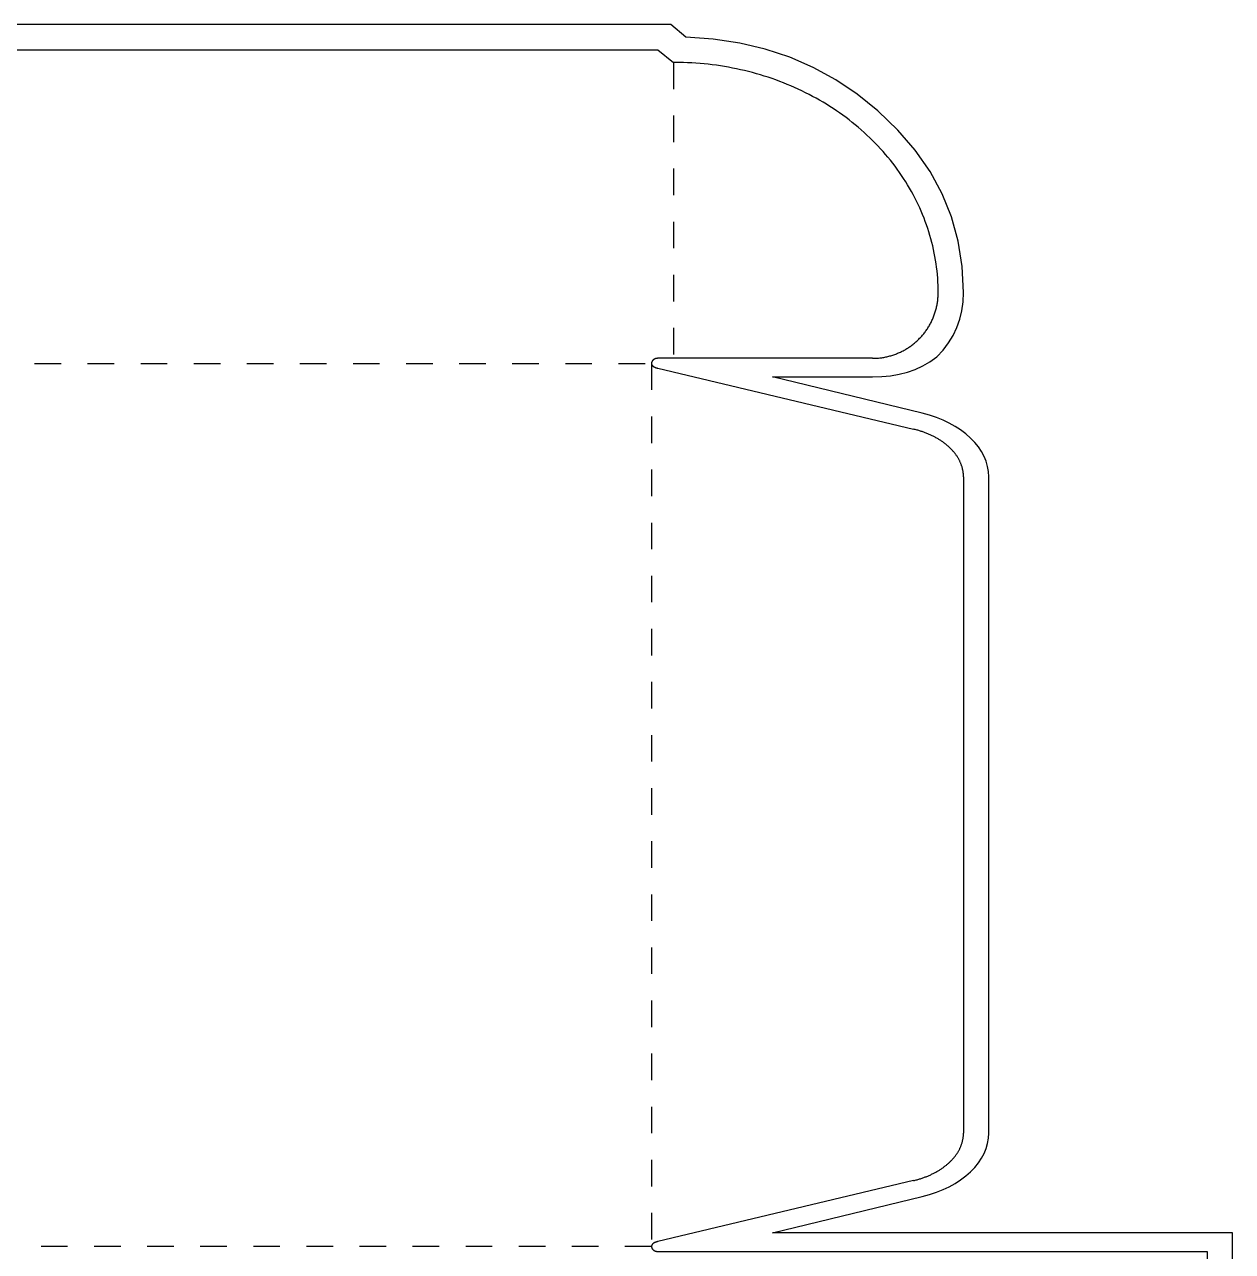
# Model space of a CAD drawing. Extents: x 0 to 1220, y -1241 to 0.
# Drawn here: x 610 to 1156, y -555 to 0 of the extents above; entities that cross this region are included whole.
import ezdxf

# ---------------------------------------------------------------- set-up
doc = ezdxf.new("R2010")
doc.units = 0
doc.linetypes.add('DASHED', pattern=[24, 12, -12])
for name, color, linetype in [('BLEED', 3, 'CONTINUOUS'), ('CREASE', 5, 'DASHED'), ('CUT', 1, 'CONTINUOUS')]:
    doc.layers.add(name, color=color, linetype=linetype)

msp = doc.modelspace()

# ---------------------------------------------------------------- linework, layer by layer
at = {"layer": 'BLEED'}
for p, q in [((902.3047, 0), (317.965, 0)), ((909.1454, -5.783), (902.3047, 0)), ((921.5371, -6.6162), (909.1454, -5.783)), ((933.4876, -8.3979), (921.5371, -6.6162)), ((944.9968, -11.1281), (933.4876, -8.3979)), ((956.065, -14.807), (944.9968, -11.1281)), ((966.6919, -19.4344), (956.065, -14.807)), ((976.8776, -25.0104), (966.6919, -19.4344)), ((986.6222, -31.535), (976.8776, -25.0104)), ((995.9256, -39.0082), (986.6222, -31.535)), ((1005.0006, -47.7029), (995.9256, -39.0082)), ((1012.8657, -56.8474), (1005.0006, -47.7029)), ((1019.5207, -66.4417), (1012.8657, -56.8474)), ((1024.9657, -76.4856), (1019.5207, -66.4417)), ((1029.2007, -86.9792), (1024.9657, -76.4856)), ((1032.2258, -97.9225), (1029.2007, -86.9792)), ((1034.0408, -109.3154), (1032.2258, -97.9225)), ((1034.6458, -121.158), (1034.0408, -109.3154)), ((1034.4574, -125.3411), (1034.6458, -121.158)), ((1033.8925, -129.3682), (1034.4574, -125.3411)), ((1032.9509, -133.2392), (1033.8925, -129.3682)), ((1029.9378, -140.5133), (1031.6327, -136.9543)), ((1031.6327, -136.9543), (1032.9509, -133.2392)), ((1025.4183, -147.1635), (1027.8664, -143.9164)), ((1027.8664, -143.9164), (1029.9378, -140.5133)), ((1022.5937, -150.2546), (1025.4183, -147.1635)), ((1012.8527, -155.8886), (1016.2557, -154.3338)), ((1016.2557, -154.3338), (1019.5027, -152.4596)), ((1019.5027, -152.4596), (1022.5937, -150.2546)), ((1015.9927, -175.721), (948.2875, -159.2676)), ((948.2875, -159.2676), (993.4978, -159.2676)), ((993.4978, -159.2676), (997.6807, -159.14)), ((997.6807, -159.14), (1001.7076, -158.7496)), ((1001.7076, -158.7496), (1005.5786, -158.0851)), ((1005.5786, -158.0851), (1009.2937, -157.1352)), ((1009.2937, -157.1352), (1012.8527, -155.8886)), ((1019.2968, -176.616), (1015.9927, -175.721)), ((1022.436, -177.6544), (1019.2968, -176.616)), ((1025.4102, -178.8362), (1022.436, -177.6544)), ((1028.2195, -180.1616), (1025.4102, -178.8362)), ((1030.8638, -181.6303), (1028.2195, -180.1616)), ((1033.3432, -183.2426), (1030.8638, -181.6303)), ((1035.6577, -184.9984), (1033.3432, -183.2426)), ((1037.8073, -186.8976), (1035.6577, -184.9984)), ((1039.7452, -188.896), (1037.8073, -186.8976)), ((1041.4247, -190.9488), (1039.7452, -188.896)), ((1042.8459, -193.056), (1041.4247, -190.9488)), ((1044.0086, -195.2175), (1042.8459, -193.056)), ((1044.913, -197.4333), (1044.0086, -195.2175)), ((1045.559, -199.7036), (1044.913, -197.4333)), ((1045.9466, -202.0282), (1045.559, -199.7036)), ((1046.0758, -204.4073), (1045.9466, -202.0282)), ((1046.0758, -501.0574), (1046.0758, -204.4073)), ((1045.559, -505.761), (1045.9466, -503.4364)), ((1045.9466, -503.4364), (1046.0758, -501.0574)), ((1044.0086, -510.2472), (1044.913, -508.0313)), ((1044.913, -508.0313), (1045.559, -505.761)), ((1039.7452, -516.5686), (1041.4247, -514.5158)), ((1041.4247, -514.5158), (1042.8459, -512.4087)), ((1042.8459, -512.4087), (1044.0086, -510.2472)), ((1033.3432, -522.222), (1035.6577, -520.4663)), ((1035.6577, -520.4663), (1037.8073, -518.567)), ((1037.8073, -518.567), (1039.7452, -516.5686)), ((1022.436, -527.8099), (1025.4102, -526.6282)), ((1025.4102, -526.6282), (1028.2195, -525.303)), ((1028.2195, -525.303), (1030.8638, -523.8343)), ((1030.8638, -523.8343), (1033.3432, -522.222)), ((948.2875, -546.197), (1015.9927, -529.7429)), ((1015.9927, -529.7429), (1019.2968, -528.8482)), ((1019.2968, -528.8482), (1022.436, -527.8099)), ((1156.261, -546.197), (948.2875, -546.197)), ((1156.261, -686.0333), (1156.261, -546.197))]:
    msp.add_line(p, q, dxfattribs=at)
at = {"layer": 'CREASE'}
for p, q in [((903.5204, -17.145), (903.5204, -150.8763)), ((326.6701, -153.1623), (893.5992, -153.1623)), ((893.5992, -153.1623), (893.5992, -552.3022)), ((893.5992, -552.3022), (326.6701, -552.3022))]:
    msp.add_line(p, q, dxfattribs=at)
at = {"layer": 'CUT'}
for p, q in [((323.8351, -11.43), (896.4338, -11.43)), ((896.4338, -11.43), (903.5208, -17.1454)), ((905.8356, -17.1576), (903.5208, -17.1454)), ((908.077, -17.1965), (905.8356, -17.1576)), ((909.9432, -17.2606), (908.077, -17.1965)), ((911.8073, -17.3506), (909.9432, -17.2606)), ((913.6699, -17.4658), (911.8073, -17.3506)), ((915.5304, -17.6069), (913.6699, -17.4658)), ((917.388, -17.7732), (915.5304, -17.6069)), ((919.242, -17.9654), (917.388, -17.7732)), ((921.0924, -18.1829), (919.242, -17.9654)), ((922.9392, -18.4255), (921.0924, -18.1829)), ((924.781, -18.6941), (922.9392, -18.4255)), ((926.6177, -18.9871), (924.781, -18.6941)), ((928.4494, -19.3061), (926.6177, -18.9871)), ((930.2746, -19.6502), (928.4494, -19.3061)), ((932.0933, -20.0189), (930.2746, -19.6502)), ((933.9055, -20.4127), (932.0933, -20.0189)), ((935.7106, -20.8318), (933.9055, -20.4127)), ((937.5077, -21.2753), (935.7106, -20.8318)), ((939.2969, -21.7433), (937.5077, -21.2753)), ((941.0767, -22.2358), (939.2969, -21.7433)), ((942.8479, -22.7527), (941.0767, -22.2358)), ((944.6098, -23.2942), (942.8479, -22.7527)), ((946.3615, -23.8594), (944.6098, -23.2942)), ((948.1032, -24.449), (946.3615, -23.8594)), ((949.8341, -25.0625), (948.1032, -24.449)), ((951.5534, -25.6997), (949.8341, -25.0625)), ((953.2613, -26.3599), (951.5534, -25.6997)), ((954.9569, -27.0439), (953.2613, -26.3599)), ((956.6402, -27.7517), (954.9569, -27.0439)), ((958.3099, -28.4818), (956.6402, -27.7517)), ((959.9674, -29.2349), (958.3099, -28.4818)), ((961.6104, -30.011), (959.9674, -29.2349)), ((963.2398, -30.8088), (961.6104, -30.011)), ((964.854, -31.6296), (963.2398, -30.8088)), ((966.4538, -32.4727), (964.854, -31.6296)), ((968.0386, -33.3367), (966.4538, -32.4727)), ((969.6067, -34.223), (968.0386, -33.3367)), ((971.1598, -35.131), (969.6067, -34.223)), ((972.6955, -36.0598), (971.1598, -35.131)), ((974.2147, -37.0094), (972.6955, -36.0598)), ((975.7166, -37.9807), (974.2147, -37.0094)), ((977.2013, -38.9714), (975.7166, -37.9807)), ((978.6672, -39.983), (977.2013, -38.9714)), ((980.1151, -41.0148), (978.6672, -39.983)), ((981.545, -42.066), (980.1151, -41.0148)), ((982.9548, -43.1366), (981.545, -42.066)), ((984.3458, -44.2267), (982.9548, -43.1366)), ((985.7167, -45.3355), (984.3458, -44.2267)), ((987.0682, -46.4638), (985.7167, -45.3355)), ((988.3987, -47.61), (987.0682, -46.4638)), ((989.7084, -48.7742), (988.3987, -47.61)), ((990.9972, -49.9565), (989.7084, -48.7742)), ((992.2651, -51.156), (990.9972, -49.9565)), ((993.5107, -52.3728), (992.2651, -51.156)), ((994.7347, -53.6069), (993.5107, -52.3728)), ((995.9364, -54.8575), (994.7347, -53.6069)), ((997.115, -56.1247), (995.9364, -54.8575)), ((998.2706, -57.4078), (997.115, -56.1247)), ((999.4039, -58.7066), (998.2706, -57.4078)), ((1000.5127, -60.0206), (999.4039, -58.7066)), ((1001.5985, -61.3498), (1000.5127, -60.0206)), ((1002.6605, -62.694), (1001.5985, -61.3498)), ((1003.698, -64.0526), (1002.6605, -62.694)), ((1004.7103, -65.425), (1003.698, -64.0526)), ((1005.6989, -66.8117), (1004.7103, -65.425)), ((1006.6615, -68.2114), (1005.6989, -66.8117)), ((1007.5997, -69.624), (1006.6615, -68.2114)), ((1008.5119, -71.0496), (1007.5997, -69.624)), ((1009.399, -72.4874), (1008.5119, -71.0496)), ((1010.2594, -73.9375), (1009.399, -72.4874)), ((1011.0938, -75.3984), (1010.2594, -73.9375)), ((1011.9024, -76.8715), (1011.0938, -75.3984)), ((1012.6836, -78.3554), (1011.9024, -76.8715)), ((1013.4389, -79.8494), (1012.6836, -78.3554)), ((1014.1668, -81.3542), (1013.4389, -79.8494)), ((1014.8681, -82.8684), (1014.1668, -81.3542)), ((1015.542, -84.3919), (1014.8681, -82.8684)), ((1016.1878, -85.9248), (1015.542, -84.3919)), ((1016.807, -87.4663), (1016.1878, -85.9248)), ((1017.3974, -89.0165), (1016.807, -87.4663)), ((1017.9605, -90.5738), (1017.3974, -89.0165)), ((1018.4954, -92.1398), (1017.9605, -90.5738)), ((1019.0023, -93.7116), (1018.4954, -92.1398)), ((1019.4811, -95.2913), (1019.0023, -93.7116)), ((1019.9311, -96.8767), (1019.4811, -95.2913)), ((1020.353, -98.4686), (1019.9311, -96.8767)), ((1020.7462, -100.0656), (1020.353, -98.4686)), ((1021.1098, -101.6683), (1020.7462, -100.0656)), ((1021.4453, -103.2754), (1021.1098, -101.6683)), ((1021.752, -104.8867), (1021.4453, -103.2754)), ((1022.0299, -106.5024), (1021.752, -104.8867)), ((1022.2783, -108.1217), (1022.0299, -106.5024)), ((1022.4979, -109.7446), (1022.2783, -108.1217)), ((1022.688, -111.3696), (1022.4979, -109.7446)), ((1022.8493, -112.9975), (1022.688, -111.3696)), ((1022.981, -114.6269), (1022.8493, -112.9975)), ((1023.084, -116.2584), (1022.981, -114.6269)), ((1023.1567, -117.8914), (1023.084, -116.2584)), ((1023.2006, -119.5243), (1023.1567, -117.8914)), ((1023.2158, -121.158), (1023.2006, -119.5243)), ((1023.2006, -122.0918), (1023.2122, -121.6253)), ((1023.2122, -121.6253), (1023.2158, -121.158)), ((1022.5001, -127.6409), (1022.598, -127.1844)), ((1022.598, -127.1844), (1022.6894, -126.7272)), ((1022.6894, -126.7272), (1022.773, -126.2678)), ((1022.773, -126.2678), (1022.85, -125.807)), ((1022.85, -125.807), (1022.9191, -125.3455)), ((1022.9191, -125.3455), (1022.981, -124.8826)), ((1022.981, -124.8826), (1023.0365, -124.4196)), ((1023.0365, -124.4196), (1023.084, -123.9552)), ((1023.084, -123.9552), (1023.1243, -123.4901)), ((1023.1243, -123.4901), (1023.1567, -123.0242)), ((1023.1567, -123.0242), (1023.1826, -122.5584)), ((1023.1826, -122.5584), (1023.2006, -122.0918)), ((1020.5827, -133.3879), (1020.7714, -132.961)), ((1020.7714, -132.961), (1020.9535, -132.5311)), ((1020.9535, -132.5311), (1021.1285, -132.0984)), ((1021.1285, -132.0984), (1021.297, -131.6628)), ((1021.297, -131.6628), (1021.459, -131.225)), ((1021.459, -131.225), (1021.6138, -130.7844)), ((1021.6138, -130.7844), (1021.7614, -130.3416)), ((1021.7614, -130.3416), (1021.9018, -129.8966)), ((1021.9018, -129.8966), (1022.0357, -129.4495)), ((1022.0357, -129.4495), (1022.1624, -129.0002)), ((1022.1624, -129.0002), (1022.2819, -128.5488)), ((1022.2819, -128.5488), (1022.3942, -128.0959)), ((1022.3942, -128.0959), (1022.5001, -127.6409)), ((1017.2628, -139.0018), (1017.54, -138.6259)), ((1017.54, -138.6259), (1017.8114, -138.2465)), ((1017.8114, -138.2465), (1018.0771, -137.862)), ((1018.0771, -137.862), (1018.3363, -137.4739)), ((1018.3363, -137.4739), (1018.589, -137.0822)), ((1018.589, -137.0822), (1018.8367, -136.6862)), ((1018.8367, -136.6862), (1019.0772, -136.2859)), ((1019.0772, -136.2859), (1019.3119, -135.882)), ((1019.3119, -135.882), (1019.5394, -135.4752)), ((1019.5394, -135.4752), (1019.7612, -135.0641)), ((1019.7612, -135.0641), (1019.9765, -134.6501)), ((1019.9765, -134.6501), (1020.1853, -134.2325)), ((1020.1853, -134.2325), (1020.3876, -133.8113)), ((1020.3876, -133.8113), (1020.5827, -133.3879)), ((1012.0788, -144.3514), (1012.4402, -144.0562)), ((1012.4402, -144.0562), (1012.7981, -143.7559)), ((1012.7981, -143.7559), (1013.1502, -143.4499)), ((1013.1502, -143.4499), (1013.4979, -143.1389)), ((1013.4979, -143.1389), (1013.8406, -142.8221)), ((1013.8406, -142.8221), (1014.179, -142.4995)), ((1014.179, -142.4995), (1014.5117, -142.1719)), ((1014.5117, -142.1719), (1014.8386, -141.8393)), ((1014.8386, -141.8393), (1015.1611, -141.5016)), ((1015.1611, -141.5016), (1015.4779, -141.1589)), ((1015.4779, -141.1589), (1015.7897, -140.8111)), ((1015.7897, -140.8111), (1016.0957, -140.4583)), ((1016.0957, -140.4583), (1016.3959, -140.1012)), ((1016.3959, -140.1012), (1016.6904, -139.739)), ((1016.6904, -139.739), (1016.9791, -139.3726)), ((1016.9791, -139.3726), (1017.2628, -139.0018)), ((1001.3393, -149.8234), (1001.7886, -149.6966)), ((1001.7886, -149.6966), (1002.2357, -149.5627)), ((1002.2357, -149.5627), (1002.6806, -149.4216)), ((1002.6806, -149.4216), (1003.1234, -149.274)), ((1003.1234, -149.274), (1003.5641, -149.1192)), ((1003.5641, -149.1192), (1004.0018, -148.9579)), ((1004.0018, -148.9579), (1004.4374, -148.7894)), ((1004.4374, -148.7894), (1004.8702, -148.6145)), ((1004.8702, -148.6145), (1005.3, -148.4323)), ((1005.3, -148.4323), (1005.727, -148.2437)), ((1005.727, -148.2437), (1006.151, -148.0478)), ((1006.151, -148.0478), (1006.5715, -147.8455)), ((1006.5715, -147.8455), (1006.9891, -147.6374)), ((1006.9891, -147.6374), (1007.4038, -147.4222)), ((1007.4038, -147.4222), (1007.8142, -147.2004)), ((1007.8142, -147.2004), (1008.2218, -146.9722)), ((1008.2218, -146.9722), (1008.625, -146.7382)), ((1008.625, -146.7382), (1009.0253, -146.497)), ((1009.0253, -146.497), (1009.4213, -146.25)), ((1009.4213, -146.25), (1009.8137, -145.9966)), ((1009.8137, -145.9966), (1010.2018, -145.7374)), ((1010.2018, -145.7374), (1010.5855, -145.4724)), ((1010.5855, -145.4724), (1010.9657, -145.201)), ((1010.9657, -145.201), (1011.3408, -144.923)), ((1011.3408, -144.923), (1011.7123, -144.6401)), ((1011.7123, -144.6401), (1012.0788, -144.3514)), ((893.6006, -153.0907), (893.5992, -153.1267)), ((893.5992, -153.1267), (893.5992, -153.162)), ((893.5992, -153.162), (893.5992, -153.1901)), ((893.5992, -153.1901), (893.6006, -153.2182)), ((893.6021, -153.0547), (893.6006, -153.0907)), ((893.6006, -153.2182), (893.6021, -153.2462)), ((893.605, -153.0187), (893.6021, -153.0547)), ((893.6021, -153.2462), (893.6042, -153.2743)), ((893.6042, -153.2743), (893.6071, -153.3024)), ((893.6078, -152.9827), (893.605, -153.0187)), ((893.6071, -153.3024), (893.6107, -153.3298)), ((893.6114, -152.9474), (893.6078, -152.9827)), ((893.6107, -153.3298), (893.615, -153.3578)), ((893.6165, -152.9114), (893.6114, -152.9474)), ((893.615, -153.3578), (893.6194, -153.3859)), ((893.6215, -152.8754), (893.6165, -152.9114)), ((893.6194, -153.3859), (893.6251, -153.4133)), ((893.6273, -152.8402), (893.6215, -152.8754)), ((893.6251, -153.4133), (893.6309, -153.4414)), ((893.6338, -152.8049), (893.6273, -152.8402)), ((893.6309, -153.4414), (893.6374, -153.4687)), ((893.6417, -152.7696), (893.6338, -152.8049)), ((893.6374, -153.4687), (893.6446, -153.4968)), ((893.6496, -152.7336), (893.6417, -152.7696)), ((893.6446, -153.4968), (893.6525, -153.5242)), ((893.6582, -152.699), (893.6496, -152.7336)), ((893.6525, -153.5242), (893.6611, -153.5522)), ((893.6676, -152.6638), (893.6582, -152.699)), ((893.6611, -153.5522), (893.6705, -153.5796)), ((893.6777, -152.6285), (893.6676, -152.6638)), ((893.6705, -153.5796), (893.6798, -153.607)), ((893.6885, -152.5939), (893.6777, -152.6285)), ((893.6798, -153.607), (893.6906, -153.6343)), ((893.7, -152.5594), (893.6885, -152.5939)), ((893.6906, -153.6343), (893.7014, -153.6617)), ((893.7115, -152.5248), (893.7, -152.5594)), ((893.7014, -153.6617), (893.713, -153.689)), ((893.7245, -152.4902), (893.7115, -152.5248)), ((893.713, -153.689), (893.7252, -153.7164)), ((893.7382, -152.4557), (893.7245, -152.4902)), ((893.7252, -153.7164), (893.7382, -153.743)), ((893.7518, -152.4218), (893.7382, -152.4557)), ((893.7382, -153.743), (893.7518, -153.7704)), ((893.767, -152.388), (893.7518, -152.4218)), ((893.7518, -153.7704), (893.7662, -153.797)), ((893.7662, -153.797), (893.7806, -153.8244)), ((893.7821, -152.3542), (893.767, -152.388)), ((893.7806, -153.8244), (893.7958, -153.851)), ((893.7979, -152.321), (893.7821, -152.3542)), ((893.7958, -153.851), (893.8116, -153.8777)), ((893.8152, -152.2872), (893.7979, -152.321)), ((893.8116, -153.8777), (893.8282, -153.9036)), ((893.8325, -152.2541), (893.8152, -152.2872)), ((893.8282, -153.9036), (893.8454, -153.9302)), ((893.8505, -152.2217), (893.8325, -152.2541)), ((893.8454, -153.9302), (893.8634, -153.9569)), ((893.8692, -152.1893), (893.8505, -152.2217)), ((893.8634, -153.9569), (893.8814, -153.9828)), ((893.8879, -152.1569), (893.8692, -152.1893)), ((893.8814, -153.9828), (893.9002, -154.0087)), ((893.9081, -152.1245), (893.8879, -152.1569)), ((893.9002, -154.0087), (893.9203, -154.0346)), ((893.929, -152.0928), (893.9081, -152.1245)), ((893.9203, -154.0346), (893.9398, -154.0606)), ((893.9498, -152.0611), (893.929, -152.0928)), ((893.9398, -154.0606), (893.9606, -154.0865)), ((893.9714, -152.0294), (893.9498, -152.0611)), ((893.9606, -154.0865), (893.9822, -154.1117)), ((893.9938, -151.9985), (893.9714, -152.0294)), ((893.9822, -154.1117), (894.0038, -154.1369)), ((894.0168, -151.9675), (893.9938, -151.9985)), ((894.0038, -154.1369), (894.0262, -154.1621)), ((894.0406, -151.9373), (894.0168, -151.9675)), ((894.0262, -154.1621), (894.0492, -154.1873)), ((894.0643, -151.907), (894.0406, -151.9373)), ((894.0492, -154.1873), (894.073, -154.2125)), ((894.0895, -151.8775), (894.0643, -151.907)), ((894.073, -154.2125), (894.0967, -154.237)), ((894.1147, -151.848), (894.0895, -151.8775)), ((894.0967, -154.237), (894.1212, -154.2614)), ((894.1406, -151.8185), (894.1147, -151.848)), ((894.1212, -154.2614), (894.1471, -154.2859)), ((894.1673, -151.7897), (894.1406, -151.8185)), ((894.1471, -154.2859), (894.1723, -154.3104)), ((894.1939, -151.7609), (894.1673, -151.7897)), ((894.1723, -154.3104), (894.199, -154.3349)), ((894.2213, -151.7328), (894.1939, -151.7609)), ((894.199, -154.3349), (894.2256, -154.3586)), ((894.2494, -151.7054), (894.2213, -151.7328)), ((894.2256, -154.3586), (894.253, -154.3824)), ((894.2782, -151.6774), (894.2494, -151.7054)), ((894.253, -154.3824), (894.281, -154.4062)), ((894.3077, -151.6507), (894.2782, -151.6774)), ((894.281, -154.4062), (894.3098, -154.4292)), ((894.3372, -151.6241), (894.3077, -151.6507)), ((894.3098, -154.4292), (894.3386, -154.4522)), ((894.3674, -151.5974), (894.3372, -151.6241)), ((894.3386, -154.4522), (894.3682, -154.4753)), ((894.3984, -151.5715), (894.3674, -151.5974)), ((894.3682, -154.4753), (894.3984, -154.4983)), ((894.4294, -151.5456), (894.3984, -151.5715)), ((894.3984, -154.4983), (894.4286, -154.5206)), ((894.4286, -154.5206), (894.4596, -154.5437)), ((894.461, -151.5204), (894.4294, -151.5456)), ((894.4596, -154.5437), (894.4913, -154.5653)), ((894.4934, -151.4959), (894.461, -151.5204)), ((894.4913, -154.5653), (894.5237, -154.5876)), ((894.5258, -151.4714), (894.4934, -151.4959)), ((894.5237, -154.5876), (894.5561, -154.6092)), ((894.559, -151.4477), (894.5258, -151.4714)), ((894.5561, -154.6092), (894.5892, -154.6308)), ((894.5928, -151.4239), (894.559, -151.4477)), ((894.5892, -154.6308), (894.623, -154.6524)), ((894.6266, -151.4009), (894.5928, -151.4239)), ((894.623, -154.6524), (894.6569, -154.6733)), ((894.6612, -151.3786), (894.6266, -151.4009)), ((894.6569, -154.6733), (894.6914, -154.6942)), ((894.6965, -151.3562), (894.6612, -151.3786)), ((894.6914, -154.6942), (894.726, -154.715)), ((894.7318, -151.3339), (894.6965, -151.3562)), ((894.726, -154.715), (894.762, -154.7352)), ((894.7678, -151.313), (894.7318, -151.3339)), ((894.762, -154.7352), (894.798, -154.7554)), ((894.8038, -151.2922), (894.7678, -151.313)), ((894.798, -154.7554), (894.834, -154.7755)), ((894.8405, -151.2713), (894.8038, -151.2922)), ((894.834, -154.7755), (894.8707, -154.795)), ((894.8772, -151.2518), (894.8405, -151.2713)), ((894.8707, -154.795), (894.9082, -154.8151)), ((894.9146, -151.2324), (894.8772, -151.2518)), ((894.9082, -154.8151), (894.9456, -154.8338)), ((894.9528, -151.213), (894.9146, -151.2324)), ((894.9456, -154.8338), (894.9838, -154.8533)), ((894.991, -151.195), (894.9528, -151.213)), ((894.9838, -154.8533), (895.0226, -154.872)), ((895.0291, -151.177), (894.991, -151.195)), ((895.0226, -154.872), (895.0615, -154.89)), ((895.068, -151.159), (895.0291, -151.177)), ((895.0615, -154.89), (895.1011, -154.9087)), ((895.1076, -151.1417), (895.068, -151.159)), ((895.1011, -154.9087), (895.1407, -154.9267)), ((895.1472, -151.1251), (895.1076, -151.1417)), ((895.1407, -154.9267), (895.181, -154.944)), ((895.1868, -151.1093), (895.1472, -151.1251)), ((895.181, -154.944), (895.2214, -154.9613)), ((895.2271, -151.0942), (895.1868, -151.1093)), ((895.2214, -154.9613), (895.2624, -154.9786)), ((895.2674, -151.079), (895.2271, -151.0942)), ((895.2624, -154.9786), (895.3042, -154.9958)), ((895.3078, -151.0646), (895.2674, -151.079)), ((895.3042, -154.9958), (895.3459, -155.0124)), ((895.3488, -151.0502), (895.3078, -151.0646)), ((895.3459, -155.0124), (895.3884, -155.0282)), ((895.3906, -151.0366), (895.3488, -151.0502)), ((895.3884, -155.0282), (895.4309, -155.0448)), ((895.4316, -151.0236), (895.3906, -151.0366)), ((895.4309, -155.0448), (895.4734, -155.0606)), ((895.4734, -151.0114), (895.4316, -151.0236)), ((895.5158, -150.9998), (895.4734, -151.0114)), ((895.4734, -155.0606), (895.5166, -155.0758)), ((895.5576, -150.9883), (895.5158, -150.9998)), ((895.5166, -155.0758), (895.5605, -155.0909)), ((895.6001, -150.9775), (895.5576, -150.9883)), ((895.5605, -155.0909), (895.6044, -155.106)), ((895.6433, -150.9667), (895.6001, -150.9775)), ((895.6044, -155.106), (895.6483, -155.1204)), ((895.6858, -150.9574), (895.6433, -150.9667)), ((895.6483, -155.1204), (895.693, -155.1348)), ((895.729, -150.948), (895.6858, -150.9574)), ((895.693, -155.1348), (895.7383, -155.1492)), ((895.7722, -150.9394), (895.729, -150.948)), ((895.7383, -155.1492), (895.783, -155.1629)), ((895.8154, -150.9314), (895.7722, -150.9394)), ((895.783, -155.1629), (895.829, -155.1766)), ((895.8593, -150.9235), (895.8154, -150.9314)), ((895.829, -155.1766), (895.8744, -155.1895)), ((895.9025, -150.917), (895.8593, -150.9235)), ((895.8744, -155.1895), (895.9205, -155.2025)), ((895.9464, -150.9106), (895.9025, -150.917)), ((895.9205, -155.2025), (895.9673, -155.2147)), ((895.9903, -150.9048), (895.9464, -150.9106)), ((895.9673, -155.2147), (896.0141, -155.227)), ((896.0342, -150.899), (895.9903, -150.9048)), ((896.0141, -155.227), (896.0609, -155.2392)), ((896.0789, -150.894), (896.0342, -150.899)), ((896.0609, -155.2392), (896.1084, -155.2507)), ((896.1228, -150.8904), (896.0789, -150.894)), ((896.1084, -155.2507), (896.1559, -155.2622)), ((896.1667, -150.8868), (896.1228, -150.8904)), ((896.1559, -155.2622), (896.2034, -155.273)), ((896.2114, -150.8832), (896.1667, -150.8868)), ((896.2034, -155.273), (896.2517, -155.2838)), ((896.256, -150.881), (896.2114, -150.8832)), ((896.2517, -155.2838), (896.2999, -155.2939)), ((896.3006, -150.8789), (896.256, -150.881)), ((896.3446, -150.8774), (896.3006, -150.8789)), ((896.3892, -150.8767), (896.3446, -150.8774)), ((896.4338, -150.876), (896.3892, -150.8767)), ((903.5208, -150.876), (896.4338, -150.876)), ((993.4978, -150.876), (903.5208, -150.876)), ((993.4978, -150.876), (993.9643, -150.8724)), ((993.9643, -150.8724), (994.4309, -150.8616)), ((994.4309, -150.8616), (994.8974, -150.8436)), ((994.8974, -150.8436), (995.3633, -150.8177)), ((995.3633, -150.8177), (995.8291, -150.7846)), ((995.8291, -150.7846), (996.2942, -150.7442)), ((996.2942, -150.7442), (996.7586, -150.6967)), ((996.7586, -150.6967), (997.2223, -150.642)), ((997.2223, -150.642), (997.6846, -150.5801)), ((997.6846, -150.5801), (998.1468, -150.5102)), ((998.1468, -150.5102), (998.6069, -150.4339)), ((998.6069, -150.4339), (999.0662, -150.3497)), ((999.0662, -150.3497), (999.5242, -150.259)), ((999.5242, -150.259), (999.9806, -150.1603)), ((999.9806, -150.1603), (1000.435, -150.0552)), ((1000.435, -150.0552), (1000.8878, -149.9429)), ((1000.8878, -149.9429), (1001.3393, -149.8234)), ((896.2999, -155.2939), (896.3482, -155.304)), ((896.3482, -155.304), (896.3971, -155.3141)), ((896.3971, -155.3141), (1012.0838, -182.893)), ((1012.4762, -182.9902), (1012.0838, -182.893)), ((1012.8672, -183.091), (1012.4762, -182.9902)), ((1013.2567, -183.1939), (1012.8672, -183.091)), ((1013.6434, -183.3012), (1013.2567, -183.1939)), ((1014.0286, -183.4114), (1013.6434, -183.3012)), ((1014.4116, -183.5244), (1014.0286, -183.4114)), ((1014.7932, -183.6403), (1014.4116, -183.5244)), ((1015.1719, -183.7598), (1014.7932, -183.6403)), ((1015.5485, -183.8822), (1015.1719, -183.7598)), ((1015.9229, -184.0075), (1015.5485, -183.8822)), ((1016.2951, -184.1364), (1015.9229, -184.0075)), ((1016.6645, -184.2674), (1016.2951, -184.1364)), ((1017.0324, -184.4021), (1016.6645, -184.2674)), ((1017.3967, -184.5396), (1017.0324, -184.4021)), ((1017.7589, -184.68), (1017.3967, -184.5396)), ((1018.1189, -184.8233), (1017.7589, -184.68)), ((1018.476, -184.9702), (1018.1189, -184.8233)), ((1018.8302, -185.1192), (1018.476, -184.9702)), ((1019.1816, -185.2711), (1018.8302, -185.1192)), ((1019.5301, -185.4266), (1019.1816, -185.2711)), ((1019.8764, -185.5843), (1019.5301, -185.4266)), ((1020.2191, -185.7449), (1019.8764, -185.5843)), ((1020.559, -185.9083), (1020.2191, -185.7449)), ((1020.8959, -186.0746), (1020.559, -185.9083)), ((1021.23, -186.2431), (1020.8959, -186.0746)), ((1021.5612, -186.4152), (1021.23, -186.2431)), ((1021.8888, -186.5894), (1021.5612, -186.4152)), ((1022.2128, -186.7666), (1021.8888, -186.5894)), ((1022.5339, -186.9458), (1022.2128, -186.7666)), ((1022.8522, -187.128), (1022.5339, -186.9458)), ((1023.1661, -187.313), (1022.8522, -187.128)), ((1023.4778, -187.5002), (1023.1661, -187.313)), ((1023.7853, -187.6903), (1023.4778, -187.5002)), ((1024.0891, -187.8826), (1023.7853, -187.6903)), ((1024.3901, -188.077), (1024.0891, -187.8826)), ((1024.6867, -188.2742), (1024.3901, -188.077)), ((1024.9805, -188.4744), (1024.6867, -188.2742)), ((1025.2699, -188.676), (1024.9805, -188.4744)), ((1025.5558, -188.8805), (1025.2699, -188.676)), ((1025.838, -189.0871), (1025.5558, -188.8805)), ((1026.1166, -189.2966), (1025.838, -189.0871)), ((1026.391, -189.5076), (1026.1166, -189.2966)), ((1026.6617, -189.7214), (1026.391, -189.5076)), ((1026.9288, -189.9367), (1026.6617, -189.7214)), ((1027.1916, -190.1549), (1026.9288, -189.9367)), ((1027.4501, -190.3745), (1027.1916, -190.1549)), ((1027.705, -190.597), (1027.4501, -190.3745)), ((1027.9555, -190.8209), (1027.705, -190.597)), ((1028.2018, -191.047), (1027.9555, -190.8209)), ((1028.4444, -191.2752), (1028.2018, -191.047)), ((1028.6827, -191.5056), (1028.4444, -191.2752)), ((1028.9167, -191.7374), (1028.6827, -191.5056)), ((1029.1464, -191.9714), (1028.9167, -191.7374)), ((1029.3718, -192.2069), (1029.1464, -191.9714)), ((1029.5928, -192.4445), (1029.3718, -192.2069)), ((1029.8095, -192.6842), (1029.5928, -192.4445)), ((1030.0219, -192.9254), (1029.8095, -192.6842)), ((1030.2293, -193.1681), (1030.0219, -192.9254)), ((1030.433, -193.4122), (1030.2293, -193.1681)), ((1030.6318, -193.6584), (1030.433, -193.4122)), ((1030.8262, -193.9068), (1030.6318, -193.6584)), ((1031.0162, -194.1559), (1030.8262, -193.9068)), ((1031.2013, -194.4065), (1031.0162, -194.1559)), ((1031.382, -194.6592), (1031.2013, -194.4065)), ((1031.5584, -194.9126), (1031.382, -194.6592)), ((1031.7298, -195.1682), (1031.5584, -194.9126)), ((1031.8961, -195.4246), (1031.7298, -195.1682)), ((1032.0581, -195.6823), (1031.8961, -195.4246)), ((1032.2158, -195.9422), (1032.0581, -195.6823)), ((1032.3684, -196.2022), (1032.2158, -195.9422)), ((1032.516, -196.4642), (1032.3684, -196.2022)), ((1032.6586, -196.727), (1032.516, -196.4642)), ((1032.7968, -196.9913), (1032.6586, -196.727)), ((1032.93, -197.2562), (1032.7968, -196.9913)), ((1033.0589, -197.5226), (1032.93, -197.2562)), ((1033.182, -197.7898), (1033.0589, -197.5226)), ((1033.3008, -198.0583), (1033.182, -197.7898)), ((1033.4146, -198.3276), (1033.3008, -198.0583)), ((1033.5233, -198.5976), (1033.4146, -198.3276)), ((1033.627, -198.8683), (1033.5233, -198.5976)), ((1033.7263, -199.1405), (1033.627, -198.8683)), ((1033.8199, -199.4126), (1033.7263, -199.1405)), ((1033.9085, -199.6862), (1033.8199, -199.4126)), ((1033.9927, -199.9606), (1033.9085, -199.6862)), ((1034.0712, -200.2349), (1033.9927, -199.9606)), ((1034.1454, -200.5106), (1034.0712, -200.2349)), ((1034.2138, -200.7864), (1034.1454, -200.5106)), ((1034.2778, -201.0629), (1034.2138, -200.7864)), ((1034.3362, -201.3394), (1034.2778, -201.0629)), ((1034.3902, -201.6173), (1034.3362, -201.3394)), ((1034.4384, -201.8952), (1034.3902, -201.6173)), ((1034.4823, -202.1731), (1034.4384, -201.8952)), ((1034.5205, -202.4518), (1034.4823, -202.1731)), ((1034.5536, -202.7304), (1034.5205, -202.4518)), ((1034.5817, -203.0098), (1034.5536, -202.7304)), ((1034.6047, -203.2891), (1034.5817, -203.0098)), ((1034.6227, -203.5685), (1034.6047, -203.2891)), ((1034.6357, -203.8478), (1034.6227, -203.5685)), ((1034.6429, -204.1279), (1034.6357, -203.8478)), ((1034.6458, -204.4073), (1034.6429, -204.1279)), ((1034.6458, -204.4073), (1034.6458, -501.0574)), ((1034.2138, -504.6782), (1034.2778, -504.4018)), ((1034.2778, -504.4018), (1034.3362, -504.1246)), ((1034.3362, -504.1246), (1034.3902, -503.8474)), ((1034.3902, -503.8474), (1034.4384, -503.5694)), ((1034.4384, -503.5694), (1034.4823, -503.2915)), ((1034.4823, -503.2915), (1034.5205, -503.0129)), ((1034.5205, -503.0129), (1034.5536, -502.7342)), ((1034.5536, -502.7342), (1034.5817, -502.4549)), ((1034.5817, -502.4549), (1034.6047, -502.1755)), ((1034.6047, -502.1755), (1034.6227, -501.8962)), ((1034.6227, -501.8962), (1034.6357, -501.6168)), ((1034.6357, -501.6168), (1034.6429, -501.3367)), ((1034.6429, -501.3367), (1034.6458, -501.0574)), ((1031.7298, -510.2964), (1031.8961, -510.0401)), ((1031.8961, -510.0401), (1032.0581, -509.7816)), ((1032.0581, -509.7816), (1032.2158, -509.5224)), ((1032.2158, -509.5224), (1032.3684, -509.2618)), ((1032.3684, -509.2618), (1032.516, -509.0004)), ((1032.516, -509.0004), (1032.6586, -508.7376)), ((1032.6586, -508.7376), (1032.7968, -508.4734)), ((1032.7968, -508.4734), (1032.93, -508.2084)), ((1032.93, -508.2084), (1033.0589, -507.942)), ((1033.0589, -507.942), (1033.182, -507.6749)), ((1033.182, -507.6749), (1033.3008, -507.4063)), ((1033.3008, -507.4063), (1033.4146, -507.137)), ((1033.4146, -507.137), (1033.5233, -506.867)), ((1033.5233, -506.867), (1033.627, -506.5963)), ((1033.627, -506.5963), (1033.7263, -506.3242)), ((1033.7263, -506.3242), (1033.8199, -506.0513)), ((1033.8199, -506.0513), (1033.9085, -505.7784)), ((1033.9085, -505.7784), (1033.9927, -505.5041)), ((1033.9927, -505.5041), (1034.0712, -505.2298)), ((1034.0712, -505.2298), (1034.1454, -504.954)), ((1034.1454, -504.954), (1034.2138, -504.6782)), ((1026.391, -515.957), (1026.6617, -515.7432)), ((1026.6617, -515.7432), (1026.9288, -515.5279)), ((1026.9288, -515.5279), (1027.1916, -515.3098)), ((1027.1916, -515.3098), (1027.4501, -515.0902)), ((1027.4501, -515.0902), (1027.705, -514.8677)), ((1027.705, -514.8677), (1027.9555, -514.6438)), ((1027.9555, -514.6438), (1028.2018, -514.4177)), ((1028.2018, -514.4177), (1028.4444, -514.1894)), ((1028.4444, -514.1894), (1028.6827, -513.959)), ((1028.6827, -513.959), (1028.9167, -513.7272)), ((1028.9167, -513.7272), (1029.1464, -513.4932)), ((1029.1464, -513.4932), (1029.3718, -513.2578)), ((1029.3718, -513.2578), (1029.5928, -513.0202)), ((1029.5928, -513.0202), (1029.8095, -512.7804)), ((1029.8095, -512.7804), (1030.0219, -512.5392)), ((1030.0219, -512.5392), (1030.2293, -512.2966)), ((1030.2293, -512.2966), (1030.433, -512.0518)), ((1030.433, -512.0518), (1030.6318, -511.8055)), ((1030.6318, -511.8055), (1030.8262, -511.5578)), ((1030.8262, -511.5578), (1031.0162, -511.3087)), ((1031.0162, -511.3087), (1031.2013, -511.0582)), ((1031.2013, -511.0582), (1031.382, -510.8054)), ((1031.382, -510.8054), (1031.5584, -510.552)), ((1031.5584, -510.552), (1031.7298, -510.2964)), ((1016.2951, -521.3282), (1016.6645, -521.1972)), ((1016.6645, -521.1972), (1017.0324, -521.0626)), ((1017.0324, -521.0626), (1017.3967, -520.925)), ((1017.3967, -520.925), (1017.7589, -520.7846)), ((1017.7589, -520.7846), (1018.1189, -520.6406)), ((1018.1189, -520.6406), (1018.476, -520.4945)), ((1018.476, -520.4945), (1018.8302, -520.3454)), ((1018.8302, -520.3454), (1019.1816, -520.1935)), ((1019.1816, -520.1935), (1019.5301, -520.038)), ((1019.5301, -520.038), (1019.8764, -519.8803)), ((1019.8764, -519.8803), (1020.2191, -519.7198)), ((1020.2191, -519.7198), (1020.559, -519.5563)), ((1020.559, -519.5563), (1020.8959, -519.39)), ((1020.8959, -519.39), (1021.23, -519.2215)), ((1021.23, -519.2215), (1021.5612, -519.0494)), ((1021.5612, -519.0494), (1021.8888, -518.8752)), ((1021.8888, -518.8752), (1022.2128, -518.6981)), ((1022.2128, -518.6981), (1022.5339, -518.5188)), ((1022.5339, -518.5188), (1022.8522, -518.3366)), ((1022.8522, -518.3366), (1023.1661, -518.1516)), ((1023.1661, -518.1516), (1023.4778, -517.9644)), ((1023.4778, -517.9644), (1023.7853, -517.7743)), ((1023.7853, -517.7743), (1024.0891, -517.5821)), ((1024.0891, -517.5821), (1024.3901, -517.387)), ((1024.3901, -517.387), (1024.6867, -517.1897)), ((1024.6867, -517.1897), (1024.9805, -516.9902)), ((1024.9805, -516.9902), (1025.2699, -516.7879)), ((1025.2699, -516.7879), (1025.5558, -516.5842)), ((1025.5558, -516.5842), (1025.838, -516.3768)), ((1025.838, -516.3768), (1026.1166, -516.168)), ((1026.1166, -516.168), (1026.391, -515.957)), ((1012.0838, -522.5717), (896.3971, -550.1506)), ((1012.0838, -522.5717), (1012.4762, -522.4745)), ((1012.4762, -522.4745), (1012.8672, -522.3737)), ((1012.8672, -522.3737), (1013.2567, -522.27)), ((1013.2567, -522.27), (1013.6434, -522.1634)), ((1013.6434, -522.1634), (1014.0286, -522.0533)), ((1014.0286, -522.0533), (1014.4116, -521.9402)), ((1014.4116, -521.9402), (1014.7932, -521.8243)), ((1014.7932, -521.8243), (1015.1719, -521.7048)), ((1015.1719, -521.7048), (1015.5485, -521.5824)), ((1015.5485, -521.5824), (1015.9229, -521.4571)), ((1015.9229, -521.4571), (1016.2951, -521.3282)), ((893.6006, -552.2465), (893.5992, -552.2746)), ((893.5992, -552.2746), (893.5992, -552.3019)), ((893.5992, -552.3019), (893.5992, -552.3379)), ((893.5992, -552.3379), (893.6006, -552.3739)), ((893.6021, -552.2184), (893.6006, -552.2465)), ((893.6006, -552.3739), (893.6021, -552.4099)), ((893.6042, -552.1903), (893.6021, -552.2184)), ((893.6021, -552.4099), (893.605, -552.4459)), ((893.6071, -552.1622), (893.6042, -552.1903)), ((893.605, -552.4459), (893.6078, -552.4819)), ((893.6107, -552.1349), (893.6071, -552.1622)), ((893.6078, -552.4819), (893.6114, -552.5172)), ((893.615, -552.1068), (893.6107, -552.1349)), ((893.6114, -552.5172), (893.6165, -552.5532)), ((893.6194, -552.0787), (893.615, -552.1068)), ((893.6165, -552.5532), (893.6215, -552.5885)), ((893.6251, -552.0506), (893.6194, -552.0787)), ((893.6215, -552.5885), (893.6273, -552.6245)), ((893.6309, -552.0233), (893.6251, -552.0506)), ((893.6273, -552.6245), (893.6338, -552.6598)), ((893.6374, -551.9952), (893.6309, -552.0233)), ((893.6338, -552.6598), (893.6417, -552.695)), ((893.6446, -551.9678), (893.6374, -551.9952)), ((893.6417, -552.695), (893.6496, -552.7303)), ((893.6525, -551.9398), (893.6446, -551.9678)), ((893.6496, -552.7303), (893.6582, -552.7656)), ((893.6611, -551.9124), (893.6525, -551.9398)), ((893.6582, -552.7656), (893.6676, -552.8009)), ((893.6705, -551.885), (893.6611, -551.9124)), ((893.6676, -552.8009), (893.6777, -552.8362)), ((893.6798, -551.8577), (893.6705, -551.885)), ((893.6777, -552.8362), (893.6885, -552.8707)), ((893.6906, -551.8303), (893.6798, -551.8577)), ((893.6885, -552.8707), (893.7, -552.9053)), ((893.7014, -551.803), (893.6906, -551.8303)), ((893.7, -552.9053), (893.7115, -552.9398)), ((893.713, -551.7756), (893.7014, -551.803)), ((893.7115, -552.9398), (893.7245, -552.9744)), ((893.7252, -551.7482), (893.713, -551.7756)), ((893.7245, -552.9744), (893.7382, -553.009)), ((893.7382, -551.7209), (893.7252, -551.7482)), ((893.7518, -551.6942), (893.7382, -551.7209)), ((893.7382, -553.009), (893.7518, -553.0428)), ((893.7662, -551.6676), (893.7518, -551.6942)), ((893.7518, -553.0428), (893.767, -553.0766)), ((893.7806, -551.6402), (893.7662, -551.6676)), ((893.767, -553.0766), (893.7821, -553.1105)), ((893.7958, -551.6136), (893.7806, -551.6402)), ((893.7821, -553.1105), (893.7979, -553.1436)), ((893.8116, -551.587), (893.7958, -551.6136)), ((893.7979, -553.1436), (893.8152, -553.1767)), ((893.8282, -551.5603), (893.8116, -551.587)), ((893.8152, -553.1767), (893.8325, -553.2098)), ((893.8454, -551.5344), (893.8282, -551.5603)), ((893.8325, -553.2098), (893.8505, -553.243)), ((893.8634, -551.5078), (893.8454, -551.5344)), ((893.8505, -553.243), (893.8692, -553.2754)), ((893.8814, -551.4818), (893.8634, -551.5078)), ((893.8692, -553.2754), (893.8879, -553.3078)), ((893.9002, -551.4559), (893.8814, -551.4818)), ((893.8879, -553.3078), (893.9081, -553.3402)), ((893.9203, -551.43), (893.9002, -551.4559)), ((893.9081, -553.3402), (893.929, -553.3718)), ((893.9398, -551.4041), (893.9203, -551.43)), ((893.929, -553.3718), (893.9498, -553.4035)), ((893.9606, -551.3782), (893.9398, -551.4041)), ((893.9498, -553.4035), (893.9714, -553.4352)), ((893.9822, -551.353), (893.9606, -551.3782)), ((893.9714, -553.4352), (893.9938, -553.4662)), ((894.0038, -551.327), (893.9822, -551.353)), ((893.9938, -553.4662), (894.0168, -553.4964)), ((894.0262, -551.3018), (894.0038, -551.327)), ((894.0168, -553.4964), (894.0406, -553.5274)), ((894.0492, -551.2774), (894.0262, -551.3018)), ((894.0406, -553.5274), (894.0643, -553.5576)), ((894.073, -551.2522), (894.0492, -551.2774)), ((894.0643, -553.5576), (894.0895, -553.5871)), ((894.0967, -551.2277), (894.073, -551.2522)), ((894.0895, -553.5871), (894.1147, -553.6166)), ((894.1212, -551.2025), (894.0967, -551.2277)), ((894.1147, -553.6166), (894.1406, -553.6462)), ((894.1471, -551.178), (894.1212, -551.2025)), ((894.1406, -553.6462), (894.1673, -553.675)), ((894.1723, -551.1542), (894.1471, -551.178)), ((894.1673, -553.675), (894.1939, -553.703)), ((894.199, -551.1298), (894.1723, -551.1542)), ((894.1939, -553.703), (894.2213, -553.7318)), ((894.2256, -551.106), (894.199, -551.1298)), ((894.2213, -553.7318), (894.2494, -553.7592)), ((894.253, -551.0822), (894.2256, -551.106)), ((894.2494, -553.7592), (894.2782, -553.7866)), ((894.281, -551.0585), (894.253, -551.0822)), ((894.2782, -553.7866), (894.3077, -553.8139)), ((894.3098, -551.0354), (894.281, -551.0585)), ((894.3077, -553.8139), (894.3372, -553.8406)), ((894.3386, -551.0117), (894.3098, -551.0354)), ((894.3372, -553.8406), (894.3674, -553.8672)), ((894.3682, -550.9894), (894.3386, -551.0117)), ((894.3674, -553.8672), (894.3984, -553.8931)), ((894.3984, -550.9663), (894.3682, -550.9894)), ((894.4286, -550.9433), (894.3984, -550.9663)), ((894.3984, -553.8931), (894.4294, -553.9183)), ((894.4596, -550.921), (894.4286, -550.9433)), ((894.4294, -553.9183), (894.461, -553.9435)), ((894.4913, -550.8986), (894.4596, -550.921)), ((894.461, -553.9435), (894.4934, -553.9687)), ((894.5237, -550.877), (894.4913, -550.8986)), ((894.4934, -553.9687), (894.5258, -553.9932)), ((894.5561, -550.8554), (894.5237, -550.877)), ((894.5258, -553.9932), (894.559, -554.017)), ((894.5892, -550.8338), (894.5561, -550.8554)), ((894.559, -554.017), (894.5928, -554.0407)), ((894.623, -550.8122), (894.5892, -550.8338)), ((894.5928, -554.0407), (894.6266, -554.0638)), ((894.6569, -550.7914), (894.623, -550.8122)), ((894.6266, -554.0638), (894.6612, -554.0861)), ((894.6914, -550.7705), (894.6569, -550.7914)), ((894.6612, -554.0861), (894.6965, -554.1084)), ((894.726, -550.7496), (894.6914, -550.7705)), ((894.6965, -554.1084), (894.7318, -554.13)), ((894.762, -550.7294), (894.726, -550.7496)), ((894.7318, -554.13), (894.7678, -554.1516)), ((894.798, -550.7086), (894.762, -550.7294)), ((894.7678, -554.1516), (894.8038, -554.1725)), ((894.834, -550.6891), (894.798, -550.7086)), ((894.8038, -554.1725), (894.8405, -554.1926)), ((894.8707, -550.669), (894.834, -550.6891)), ((894.8405, -554.1926), (894.8772, -554.2128)), ((894.9082, -550.6495), (894.8707, -550.669)), ((894.8772, -554.2128), (894.9146, -554.2322)), ((894.9456, -550.6308), (894.9082, -550.6495)), ((894.9146, -554.2322), (894.9528, -554.2517)), ((894.9838, -550.6114), (894.9456, -550.6308)), ((894.9528, -554.2517), (894.991, -554.2697)), ((895.0226, -550.5926), (894.9838, -550.6114)), ((894.991, -554.2697), (895.0291, -554.2877)), ((895.0615, -550.5746), (895.0226, -550.5926)), ((895.0291, -554.2877), (895.068, -554.3057)), ((895.1011, -550.5559), (895.0615, -550.5746)), ((895.068, -554.3057), (895.1076, -554.3222)), ((895.1407, -550.5379), (895.1011, -550.5559)), ((895.1076, -554.3222), (895.1472, -554.3388)), ((895.181, -550.5206), (895.1407, -550.5379)), ((895.1472, -554.3388), (895.1868, -554.3554)), ((895.2214, -550.5026), (895.181, -550.5206)), ((895.1868, -554.3554), (895.2271, -554.3705)), ((895.2624, -550.4861), (895.2214, -550.5026)), ((895.2271, -554.3705), (895.2674, -554.3856)), ((895.3042, -550.4688), (895.2624, -550.4861)), ((895.2674, -554.3856), (895.3078, -554.4)), ((895.3459, -550.4522), (895.3042, -550.4688)), ((895.3078, -554.4), (895.3488, -554.4144)), ((895.3884, -550.4357), (895.3459, -550.4522)), ((895.3488, -554.4144), (895.3906, -554.4274)), ((895.4309, -550.4198), (895.3884, -550.4357)), ((895.3906, -554.4274), (895.4316, -554.4403)), ((895.4734, -550.404), (895.4309, -550.4198)), ((895.4316, -554.4403), (895.4734, -554.4533)), ((895.5166, -550.3889), (895.4734, -550.404)), ((895.4734, -554.4533), (895.5158, -554.4648)), ((895.5158, -554.4648), (895.5576, -554.4763)), ((895.5605, -550.3738), (895.5166, -550.3889)), ((895.5576, -554.4763), (895.6001, -554.4871)), ((895.6044, -550.3586), (895.5605, -550.3738)), ((895.6001, -554.4871), (895.6433, -554.4972)), ((895.6483, -550.3435), (895.6044, -550.3586)), ((895.6433, -554.4972), (895.6858, -554.5073)), ((895.693, -550.3298), (895.6483, -550.3435)), ((895.6858, -554.5073), (895.729, -554.5166)), ((895.7383, -550.3154), (895.693, -550.3298)), ((895.729, -554.5166), (895.7722, -554.5253)), ((895.783, -550.3018), (895.7383, -550.3154)), ((895.7722, -554.5253), (895.8154, -554.5332)), ((895.829, -550.2881), (895.783, -550.3018)), ((895.8154, -554.5332), (895.8593, -554.5404)), ((895.8744, -550.2751), (895.829, -550.2881)), ((895.8593, -554.5404), (895.9025, -554.5476)), ((895.9205, -550.2622), (895.8744, -550.2751)), ((895.9025, -554.5476), (895.9464, -554.5541)), ((895.9673, -550.2499), (895.9205, -550.2622)), ((895.9464, -554.5541), (895.9903, -554.5598)), ((896.0141, -550.2377), (895.9673, -550.2499)), ((895.9903, -554.5598), (896.0342, -554.5656)), ((896.0609, -550.2254), (896.0141, -550.2377)), ((896.0342, -554.5656), (896.0789, -554.5699)), ((896.1084, -550.2139), (896.0609, -550.2254)), ((896.0789, -554.5699), (896.1228, -554.5742)), ((896.1559, -550.2024), (896.1084, -550.2139)), ((896.1228, -554.5742), (896.1667, -554.5778)), ((896.2034, -550.1916), (896.1559, -550.2024)), ((896.1667, -554.5778), (896.2114, -554.5814)), ((896.2517, -550.1808), (896.2034, -550.1916)), ((896.2114, -554.5814), (896.256, -554.5836)), ((896.2999, -550.1707), (896.2517, -550.1808)), ((896.256, -554.5836), (896.3006, -554.5858)), ((896.3482, -550.1606), (896.2999, -550.1707)), ((896.3006, -554.5858), (896.3446, -554.5872)), ((896.3446, -554.5872), (896.3892, -554.5879)), ((896.3971, -550.1506), (896.3482, -550.1606)), ((896.3892, -554.5879), (896.4338, -554.5879)), ((896.4338, -554.5879), (903.5208, -554.5879)), ((903.5208, -554.5879), (1144.831, -554.5879)), ((1144.831, -554.5879), (1144.831, -687.1766))]:
    msp.add_line(p, q, dxfattribs=at)

doc.saveas('drawing.dxf')
